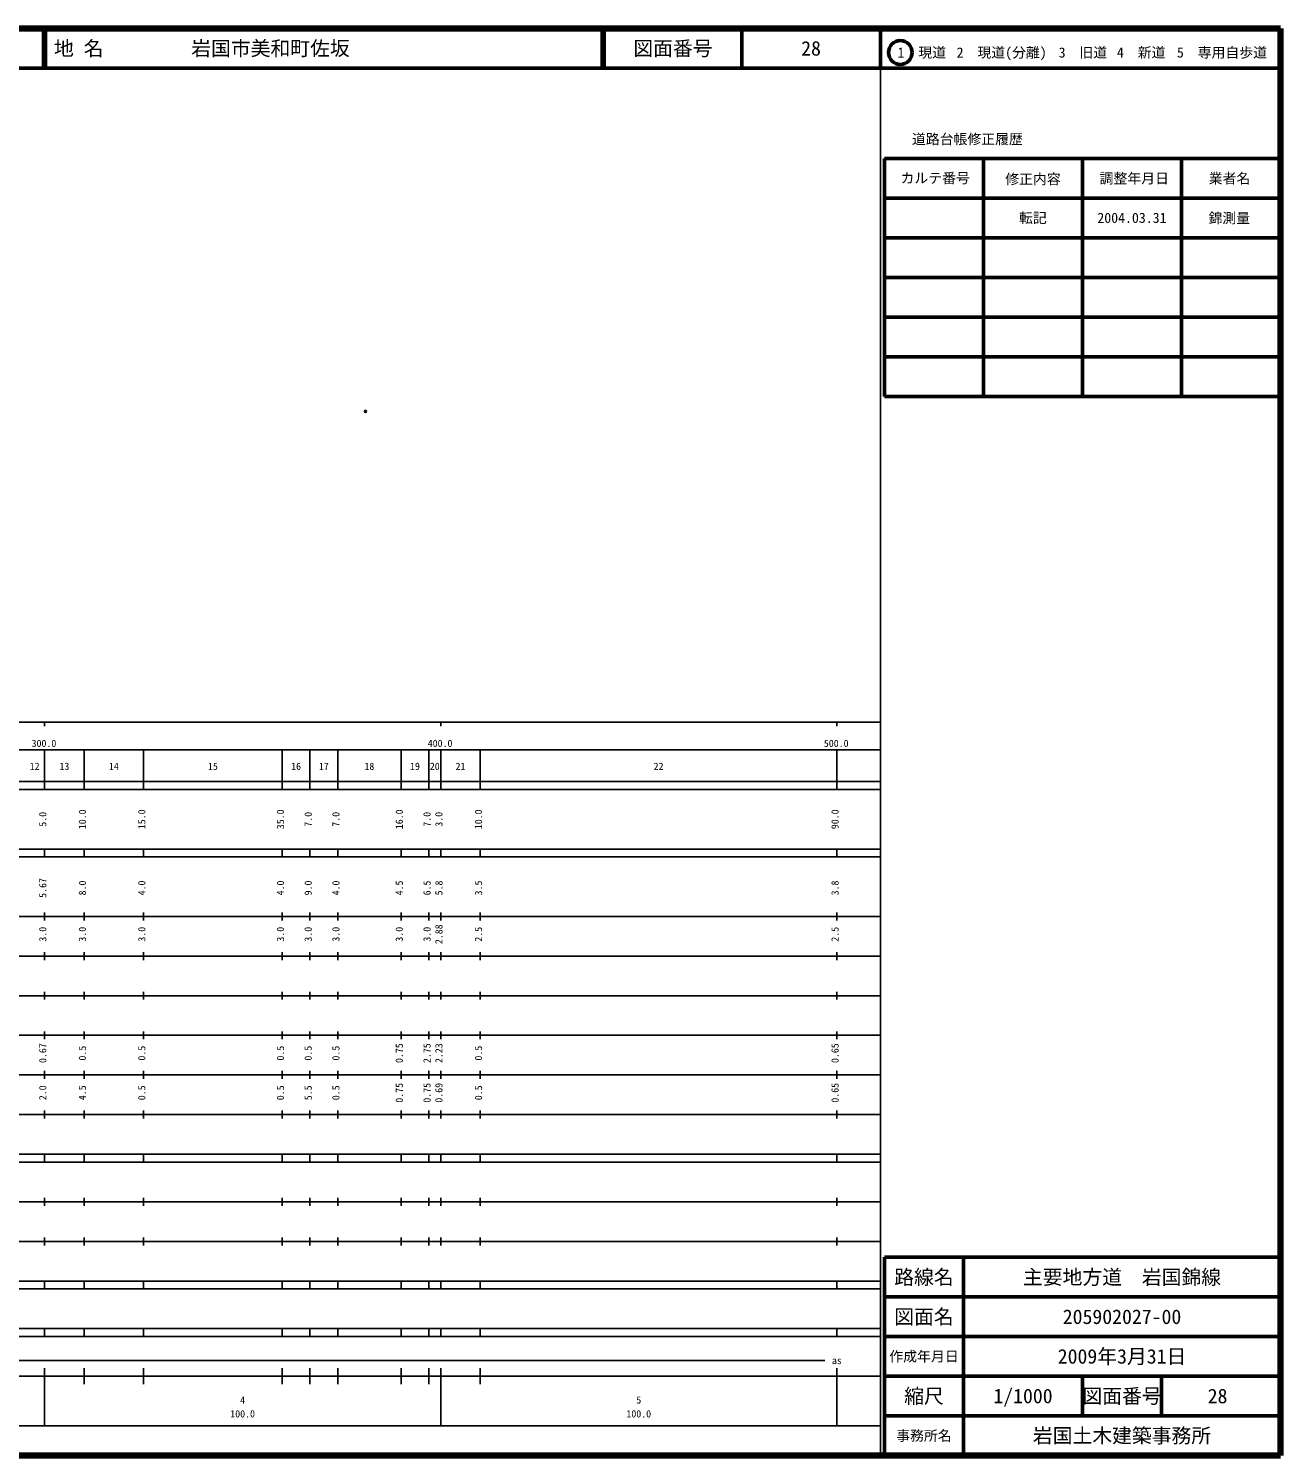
# Model space of a CAD drawing. Units: millimetres on the paper. Extents: x 40 to 680, y 20 to 380.
# Drawn here: x 363.9 to 680, y 20 to 380 of the extents above; entities that cross this region are included whole.
import ezdxf
from ezdxf.enums import TextEntityAlignment as Align

# ---------------------------------------------------------------- set-up
doc = ezdxf.new("R2010")
doc.units = ezdxf.units.MM
doc.header["$PDMODE"] = 32
doc.header["$PDSIZE"] = 0.5
doc.layers.add('M-OTRS', color=6, linetype='Continuous')
doc.layers.add('M-TTL-TXT', color=7, linetype='Continuous')
for name, color, linetype, lineweight in [('M-TTL', 2, 'Continuous', 140), ('M-TTL-BAND', 7, 'Continuous', 25), ('M-TTL-FRAM', 2, 'Continuous', 50), ('M-TTL-LINE', 7, 'Continuous', 50)]:
    doc.layers.add(name, color=color, linetype=linetype, lineweight=lineweight)
doc.styles.add('ＭＳ ゴシック', font='')
doc.styles.get('ＭＳ ゴシック').set_extended_font_data('MS Gothic')

msp = doc.modelspace()

# ---------------------------------------------------------------- linework, layer by layer
at = {"layer": 'M-OTRS'}
msp.add_point((448.986, 283.417), dxfattribs=at)
at = {"layer": 'M-TTL'}
for p, q in [((680, 380), (40, 380)), ((680, 20), (680, 380)), ((40, 20), (680, 20))]:
    msp.add_line(p, q, dxfattribs=at)
at = {"layer": 'M-TTL-BAND'}
for p, q in [((579, 20), (579, 370)), ((40, 205), (579, 205)), ((368, 205), (368, 204)), ((468, 205), (468, 204)), ((568, 205), (568, 204)), ((68, 198), (579, 198)), ((368, 188), (368, 198)), ((378, 188), (378, 198)), ((393, 188), (393, 198)), ((428, 188), (428, 198)), ((435, 188), (435, 198)), ((442, 188), (442, 198)), ((458, 188), (458, 198)), ((465, 188), (465, 198)), ((468, 188), (468, 198)), ((478, 188), (478, 198)), ((568, 188), (568, 198)), ((40, 190), (579, 190)), ((40, 188), (579, 188)), ((40, 173), (579, 173)), ((368, 171), (368, 173)), ((378, 171), (378, 173)), ((393, 171), (393, 173)), ((428, 171), (428, 173)), ((435, 171), (435, 173)), ((442, 171), (442, 173)), ((458, 171), (458, 173)), ((465, 171), (465, 173)), ((468, 171), (468, 173)), ((478, 171), (478, 173)), ((568, 171), (568, 173)), ((40, 171), (579, 171)), ((40, 156), (579, 156)), ((368, 155), (368, 157)), ((378, 155), (378, 157)), ((393, 155), (393, 157)), ((428, 155), (428, 157)), ((435, 155), (435, 157)), ((442, 155), (442, 157)), ((458, 155), (458, 157)), ((465, 155), (465, 157)), ((468, 155), (468, 157)), ((478, 155), (478, 157)), ((568, 155), (568, 157)), ((46, 146), (579, 146)), ((368, 145), (368, 147)), ((378, 145), (378, 147)), ((393, 145), (393, 147)), ((428, 145), (428, 147)), ((435, 145), (435, 147)), ((442, 145), (442, 147)), ((458, 145), (458, 147)), ((465, 145), (465, 147)), ((468, 145), (468, 147)), ((478, 145), (478, 147)), ((568, 145), (568, 147)), ((368, 135), (368, 137)), ((378, 135), (378, 137)), ((393, 135), (393, 137)), ((428, 135), (428, 137)), ((435, 135), (435, 137)), ((442, 135), (442, 137)), ((458, 135), (458, 137)), ((465, 135), (465, 137)), ((468, 135), (468, 137)), ((478, 135), (478, 137)), ((568, 135), (568, 137)), ((52, 136), (579, 136)), ((46, 126), (579, 126)), ((368, 125), (368, 127)), ((378, 125), (378, 127)), ((393, 125), (393, 127)), ((428, 125), (428, 127)), ((435, 125), (435, 127)), ((442, 125), (442, 127)), ((458, 125), (458, 127)), ((465, 125), (465, 127)), ((468, 125), (468, 127)), ((478, 125), (478, 127)), ((568, 125), (568, 127)), ((52, 116), (579, 116)), ((368, 115), (368, 117)), ((378, 115), (378, 117)), ((393, 115), (393, 117)), ((428, 115), (428, 117)), ((435, 115), (435, 117)), ((442, 115), (442, 117)), ((458, 115), (458, 117)), ((465, 115), (465, 117)), ((468, 115), (468, 117)), ((478, 115), (478, 117)), ((568, 115), (568, 117)), ((46, 106), (579, 106)), ((368, 105), (368, 107)), ((378, 105), (378, 107)), ((393, 105), (393, 107)), ((428, 105), (428, 107)), ((435, 105), (435, 107)), ((442, 105), (442, 107)), ((458, 105), (458, 107)), ((465, 105), (465, 107)), ((468, 105), (468, 107)), ((478, 105), (478, 107)), ((568, 105), (568, 107)), ((40, 96), (579, 96)), ((40, 94), (579, 94)), ((368, 94), (368, 96)), ((378, 94), (378, 96)), ((393, 94), (393, 96)), ((428, 94), (428, 96)), ((435, 94), (435, 96)), ((442, 94), (442, 96)), ((458, 94), (458, 96)), ((465, 94), (465, 96)), ((468, 94), (468, 96)), ((478, 94), (478, 96)), ((568, 94), (568, 96)), ((49, 84), (579, 84)), ((368, 83), (368, 85)), ((378, 83), (378, 85)), ((393, 83), (393, 85)), ((428, 83), (428, 85)), ((435, 83), (435, 85)), ((442, 83), (442, 85)), ((458, 83), (458, 85)), ((465, 83), (465, 85)), ((468, 83), (468, 85)), ((478, 83), (478, 85)), ((568, 83), (568, 85)), ((40, 74), (579, 74)), ((368, 73), (368, 75)), ((378, 73), (378, 75)), ((393, 73), (393, 75)), ((428, 73), (428, 75)), ((435, 73), (435, 75)), ((442, 73), (442, 75)), ((458, 73), (458, 75)), ((465, 73), (465, 75)), ((468, 73), (468, 75)), ((478, 73), (478, 75)), ((568, 73), (568, 75)), ((40, 64), (579, 64)), ((40, 62), (579, 62)), ((368, 62), (368, 64)), ((378, 62), (378, 64)), ((393, 62), (393, 64)), ((428, 62), (428, 64)), ((435, 62), (435, 64)), ((442, 62), (442, 64)), ((458, 62), (458, 64)), ((465, 62), (465, 64)), ((468, 62), (468, 64)), ((478, 62), (478, 64)), ((568, 62), (568, 64)), ((40, 52), (579, 52)), ((368, 50), (368, 52)), ((378, 50), (378, 52)), ((393, 50), (393, 52)), ((428, 50), (428, 52)), ((435, 50), (435, 52)), ((442, 50), (442, 52)), ((458, 50), (458, 52)), ((465, 50), (465, 52)), ((468, 50), (468, 52)), ((478, 50), (478, 52)), ((568, 50), (568, 52)), ((40, 50), (579, 50)), ((71, 44), (565, 44)), ((40, 40), (579, 40)), ((368, 27.5), (368, 42)), ((378, 38), (378, 42)), ((393, 38), (393, 42)), ((428, 38), (428, 42)), ((435, 38), (435, 42)), ((442, 38), (442, 42)), ((458, 38), (458, 42)), ((465, 38), (465, 42)), ((468, 27.5), (468, 42)), ((478, 38), (478, 42)), ((568, 27.5), (568, 42)), ((68, 27.5), (579, 27.5))]:
    msp.add_line(p, q, dxfattribs=at)
at = {"layer": 'M-TTL-FRAM'}
for p, q in [((580, 347.197), (580, 287.197)), ((580, 347.197), (680, 347.197)), ((580, 287.197), (680, 287.197)), ((680, 70), (580, 70)), ((580, 70), (580, 20))]:
    msp.add_line(p, q, dxfattribs=at)
at = {"layer": 'M-TTL-LINE'}
for p, q in [((367.75, 380), (367.75, 370)), ((368.25, 380), (368.25, 370)), ((508.747, 380), (508.747, 370)), ((509.247, 380), (509.247, 370)), ((543.997, 380), (543.997, 370)), ((579, 380), (579, 370)), ((40, 370), (680, 370)), ((605, 347.197), (605, 287.197)), ((630, 347.197), (630, 287.197)), ((655, 347.197), (655, 287.197)), ((580, 337.197), (680, 337.197)), ((580, 327.197), (680, 327.197)), ((580, 317.197), (680, 317.197)), ((580, 307.197), (680, 307.197)), ((580, 297.197), (680, 297.197)), ((600, 70), (600, 20)), ((680, 60), (580, 60)), ((680, 50), (580, 50)), ((680, 40), (580, 40)), ((630, 40), (630, 30)), ((650, 40), (650, 30)), ((680, 30), (580, 30))]:
    msp.add_line(p, q, dxfattribs=at)
msp.add_circle((584.031, 373.958), 3, dxfattribs=at)

# ---------------------------------------------------------------- texts
at = {"layer": 'M-TTL-BAND', "style": 'ＭＳ ゴシック'}
for s, p in [('300.0', (367.844, 198.195)), ('400.0', (467.844, 198.195)), ('500.0', (567.844, 198.195)), ('12', (365.5, 192.405)), ('13', (373, 192.405)), ('14', (385.5, 192.405)), ('15', (410.5, 192.405)), ('16', (431.5, 192.405)), ('17', (438.5, 192.405)), ('18', (450, 192.405)), ('19', (461.5, 192.405)), ('20', (466.5, 192.405)), ('21', (473, 192.405)), ('22', (523, 192.405)), ('as', (568, 42.5)), ('4', (418, 32.523)), ('5', (518, 32.523)), ('100.0', (418, 29.033)), ('100.0', (518, 29.033))]:
    msp.add_text(s, height=1.833, dxfattribs=at).set_placement(p, align=Align.BOTTOM_CENTER)
for s, p in [('5.0', (369, 180.5)), ('10.0', (379, 180.5)), ('15.0', (394, 180.5)), ('35.0', (429, 180.5)), ('7.0', (436, 180.5)), ('7.0', (443, 180.5)), ('16.0', (459, 180.5)), ('7.0', (466, 180.5)), ('3.0', (469, 180.5)), ('10.0', (479, 180.5)), ('90.0', (569, 180.5)), ('5.67', (369, 163.174)), ('8.0', (379, 163.174)), ('4.0', (394, 163.174)), ('4.0', (429, 163.174)), ('9.0', (436, 163.174)), ('4.0', (443, 163.174)), ('4.5', (459, 163.174)), ('6.5', (466, 163.174)), ('5.8', (469, 163.174)), ('3.5', (479, 163.174)), ('3.8', (569, 163.174)), ('3.0', (369, 151.5)), ('3.0', (379, 151.5)), ('3.0', (394, 151.5)), ('3.0', (429, 151.5)), ('3.0', (436, 151.5)), ('3.0', (443, 151.5)), ('3.0', (459, 151.5)), ('3.0', (466, 151.5)), ('2.88', (469, 151.5)), ('2.5', (479, 151.5)), ('2.5', (569, 151.5)), ('0.67', (369, 121.5)), ('0.5', (379, 121.5)), ('0.5', (394, 121.5)), ('0.5', (429, 121.5)), ('0.5', (436, 121.5)), ('0.5', (443, 121.5)), ('0.75', (459, 121.5)), ('2.75', (466, 121.5)), ('2.23', (469, 121.5)), ('0.5', (479, 121.5)), ('0.65', (569, 121.5)), ('2.0', (369, 111.5)), ('4.5', (379, 111.5)), ('0.5', (394, 111.5)), ('0.5', (429, 111.5)), ('5.5', (436, 111.5)), ('0.5', (443, 111.5)), ('0.75', (459, 111.5)), ('0.75', (466, 111.5)), ('0.69', (469, 111.5)), ('0.5', (479, 111.5)), ('0.65', (569, 111.5))]:
    msp.add_text(s, height=1.833, rotation=90, dxfattribs=at).set_placement(p, align=Align.BOTTOM_CENTER)
at = {"layer": 'M-TTL-TXT', "style": 'ＭＳ ゴシック'}
for s, p in [('地 名', (370.38, 375)), ('岩国市美和町佐坂', (405.024, 375))]:
    msp.add_text(s, height=3.666, dxfattribs=at).set_placement(p, align=Align.MIDDLE_LEFT)
for s, height, p in [('図面番号', 3.666, (526.622, 375)), ('28', 3.666, (561.497, 375)), ('1\u3000現道', 2.566, (589.448, 373.958)), ('2\u3000現道(分離)', 2.566, (609.619, 373.958)), ('3\u3000旧道', 2.566, (630.121, 373.958)), ('4\u3000新道', 2.566, (644.824, 373.958)), ('5\u3000専用自歩道', 2.566, (665.228, 373.958)), ('道路台帳修正履歴', 2.566, (600.968, 352.113)), ('カルテ番号', 2.566, (592.839, 342.277)), ('修正内容', 2.566, (617.509, 342.023)), ('調整年月日', 2.566, (643.089, 342.197)), ('業者名', 2.566, (667.134, 342.197)), ('転記', 2.566, (617.5, 332.245)), ('2004.03.31', 2.566, (642.5, 332.245)), ('錦測量', 2.566, (667.077, 332.189)), ('路線名', 3.666, (590, 65)), ('路線名', 3.666, (590, 65)), ('主要地方道\u3000岩国錦線', 3.666, (640, 65)), ('図面名', 3.666, (590, 55)), ('図面名', 3.666, (590, 55)), ('205902027-00', 3.666, (640, 55)), ('2009年3月31日', 3.666, (640, 45)), ('作成年月日', 2.566, (590, 45)), ('作成年月日', 2.566, (590, 45)), ('縮尺', 3.666, (590, 35)), ('縮尺', 3.666, (590, 35)), ('1/1000', 3.666, (615, 35)), ('図面番号', 3.666, (640, 35)), ('図面番号', 3.666, (640, 35)), ('28', 3.666, (664.125, 35)), ('事務所名', 2.566, (590, 25)), ('事務所名', 2.566, (590, 25)), ('岩国土木建築事務所', 3.666, (640, 25))]:
    msp.add_text(s, height=height, dxfattribs=at).set_placement(p, align=Align.MIDDLE_CENTER)

doc.saveas('drawing.dxf')
